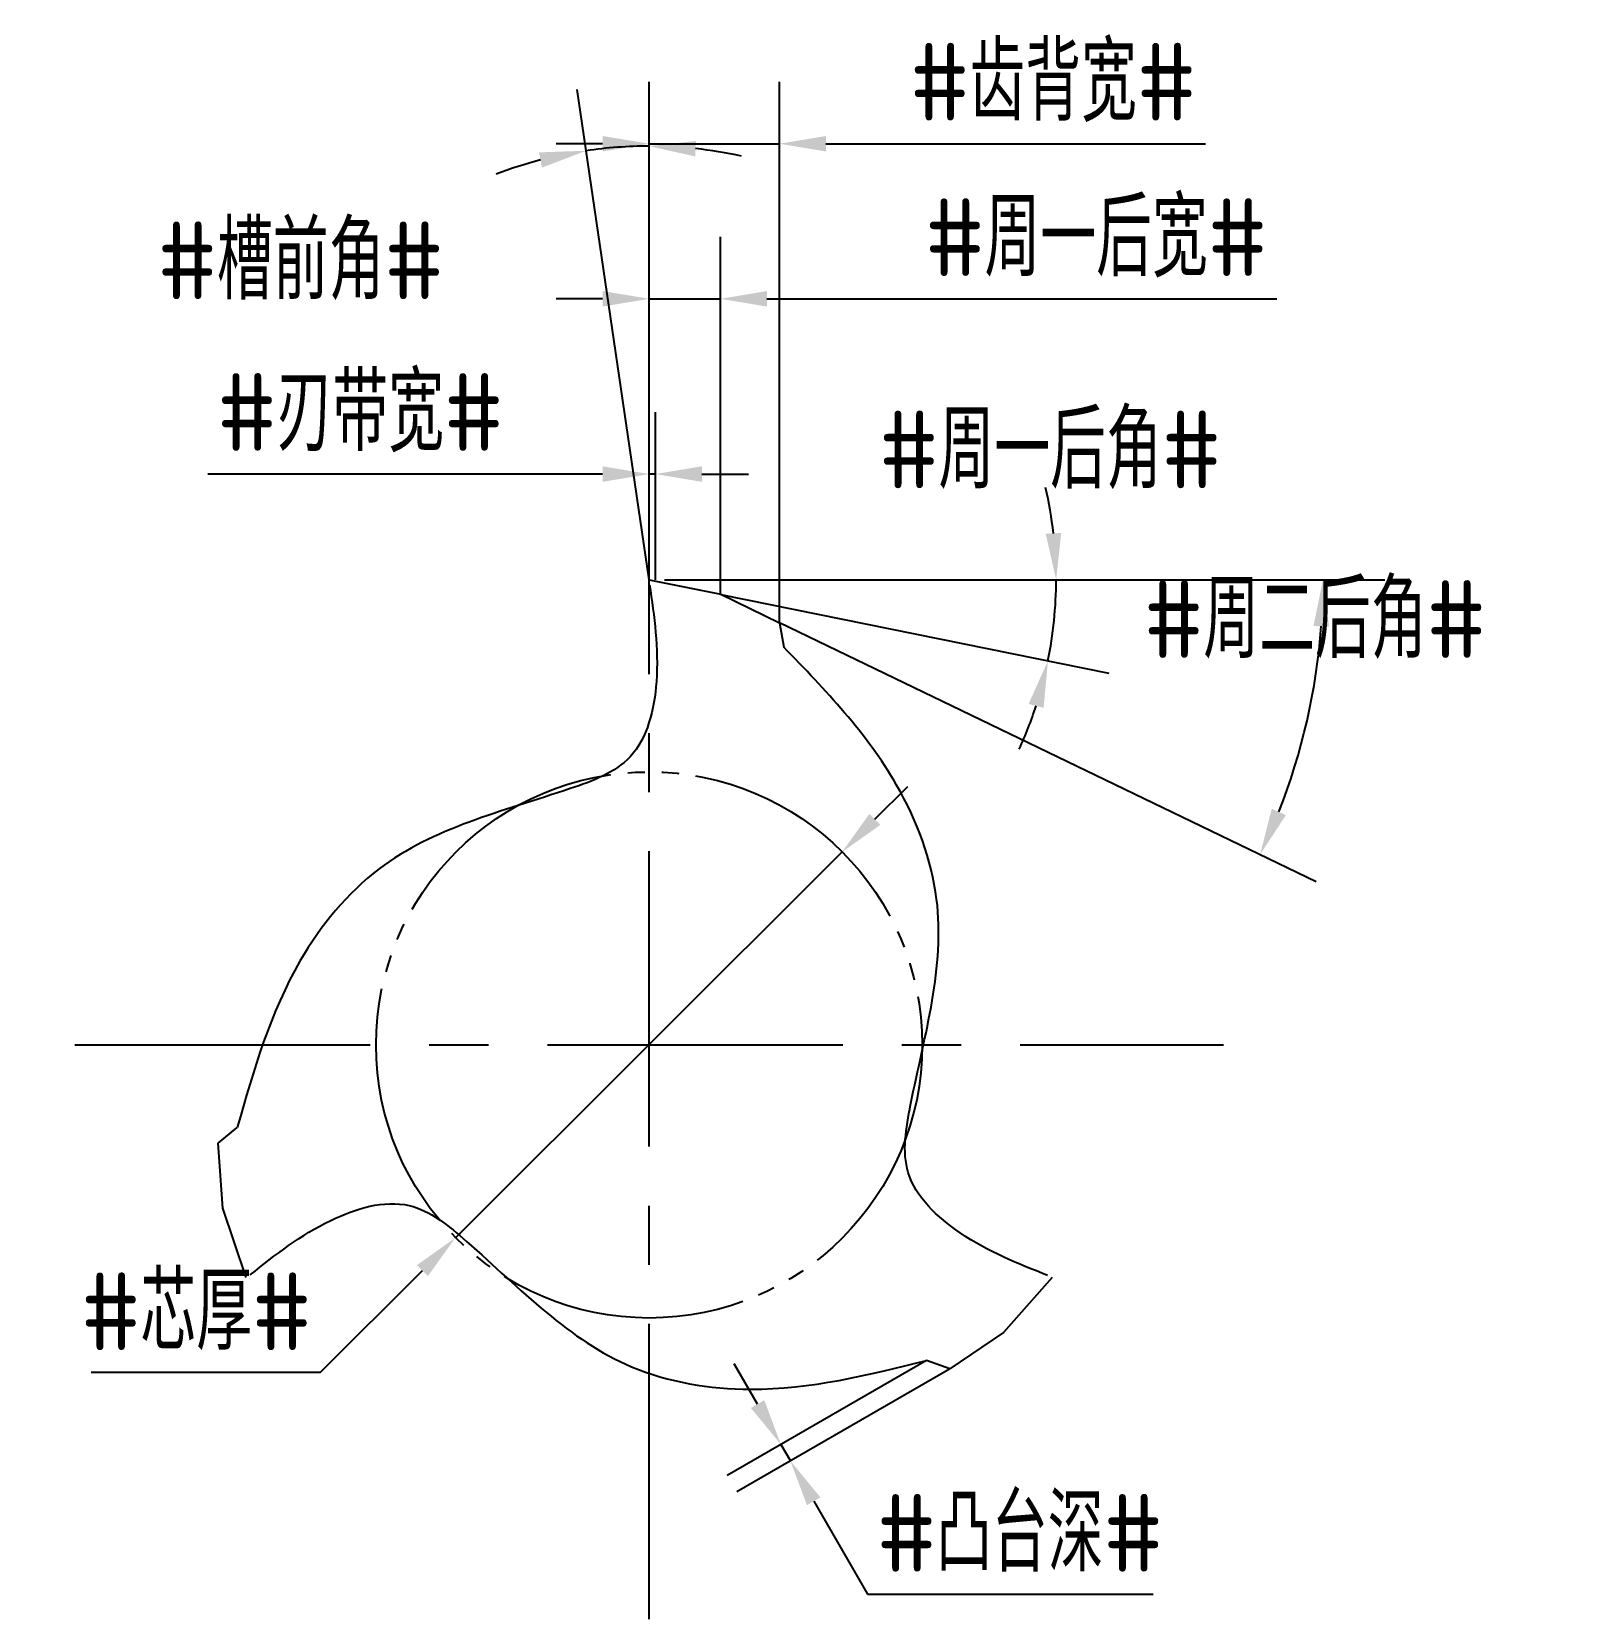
# Model space of a CAD drawing. Header units: millimetres. Extents: x 513.7 to 563.8, y 73.7 to 124.9.
import ezdxf

# ---------------------------------------------------------------- set-up
doc = ezdxf.new("R2010")
doc.units = ezdxf.units.MM
for name, pattern in [('ACAD_ISO04W100', [30, 24, -3, 0, -3]), ('CENTER', [50.8, 31.75, -6.35, 6.35, -6.35]), ('JIS_09_08', [10.75, 8, -0.55, 0.55, -0.55, 0.55, -0.55])]:
    doc.linetypes.add(name, pattern=pattern)
for name, color, linetype in [('中心线', 2, 'ACAD_ISO04W100'), ('标注', 7, 'Continuous'), ('虚线轮廓', 1, 'Continuous'), ('轮廓', 4, 'Continuous')]:
    doc.layers.add(name, color=color, linetype=linetype)
doc.styles.add('CFST0', font='gbenor.shx', dxfattribs={"bigfont": 'gbcbig.shx'})
doc.dimstyles.new('TYToolDesignC1-1', dxfattribs={"dimtxt": 2.5, "dimasz": 1.5, "dimexe": 2, "dimexo": 0, "dimtad": 1, "dimtoh": 1, "dimdec": 3, "dimdsep": 46, "dimtxsty": 'CFST0', "dimcen": 2.502, "dimclrd": 3, "dimclre": 3, "dimclrt": 3, "dimazin": 2, "dimtfac": 1, "dimtdec": 3, "dimtmove": 0, "dimatfit": 3, "dimfxl": 1, "dimarcsym": 0})

# ---------------------------------------------------------------- blocks, each defined once
blk = doc.blocks.new('*D3')
at = {"layer": 'Defpoints', "color": 0, "transparency": 16777216}
for p in [(539.847, 98.46), (527.381, 86.026)]:
    blk.add_point(p, dxfattribs=at)
at = {"layer": '标注', "color": 3, "lineweight": -2, "transparency": 16777216}
for p, q in [((540.909, 99.519), (541.971, 100.579)), ((539.847, 98.46), (527.381, 86.026)), ((523.034, 81.689), (526.319, 84.966)), ((515.644, 81.689), (523.034, 81.689))]:
    blk.add_line(p, q, dxfattribs=at)
at = {"layer": '标注', "color": 3, "transparency": 16777216}
for points in [[(540.732, 99.696), (541.085, 99.342), (539.847, 98.46)], [(526.143, 85.143), (526.496, 84.789), (527.381, 86.026)]]:
    blk.add_solid(points, dxfattribs=at)
at = {"layer": '标注', "color": 3, "transparency": 16777216, "insert": (519.027, 83.647), "char_height": 2.5, "attachment_point": 5, "style": 'CFST0'}
blk.add_mtext('#芯厚#', dxfattribs=at)
blk = doc.blocks.new('*D6')
at = {"layer": 'Defpoints', "color": 0, "transparency": 16777216}
for p in [(532.95, 121.209), (533.629, 107.243), (533.629, 107.243), (533.629, 106.303), (533.889, 105.473)]:
    blk.add_point(p, dxfattribs=at)
at = {"layer": '标注', "color": 3, "lineweight": -2, "transparency": 16777216}
for q in [(531.306, 123.056), (533.629, 123.225)]:
    blk.add_line((533.629, 107.243), q, dxfattribs=at)
for start, end in [(90, 98.3566), (77.7012, 83.8506), (104.506, 110.6554)]:
    blk.add_arc((533.629, 107.243), 13.983, start, end, dxfattribs=at)
at = {"layer": '标注', "color": 3, "transparency": 16777216}
for points in [[(535.114, 120.895), (535.14, 121.395), (533.629, 121.225)], [(530.077, 121.025), (530.176, 120.535), (531.597, 121.077)]]:
    blk.add_solid(points, dxfattribs=at)
at = {"layer": '标注', "color": 3, "transparency": 16777216, "insert": (522.394, 117.524), "char_height": 2.5, "attachment_point": 5, "style": 'CFST0'}
blk.add_mtext('#槽前角#', dxfattribs=at)
blk = doc.blocks.new('*D9')
at = {"layer": 'Defpoints', "color": 0, "transparency": 16777216}
for p in [(533.629, 107.243), (533.629, 107.243), (534.129, 107.243), (535.939, 106.773), (546.634, 105.492)]:
    blk.add_point(p, dxfattribs=at)
at = {"layer": '标注', "color": 3, "lineweight": -2, "transparency": 16777216}
for p, q in [((534.129, 107.243), (548.752, 107.243)), ((535.939, 106.773), (548.448, 104.228))]:
    blk.add_line(p, q, dxfattribs=at)
for start, end in [(6.5529, 13.1057), (348.4994, 0), (335.3937, 341.9465)]:
    blk.add_arc((533.629, 107.243), 13.123, start, end, dxfattribs=at)
at = {"layer": '标注', "color": 3, "transparency": 16777216}
for points in [[(546.916, 108.755), (546.416, 108.726), (546.752, 107.243)], [(545.864, 103.24), (546.347, 103.112), (546.488, 104.626)]]:
    blk.add_solid(points, dxfattribs=at)
at = {"layer": '标注', "color": 3, "transparency": 16777216, "insert": (546.559, 111.427), "char_height": 2.5, "attachment_point": 5, "style": 'CFST0'}
blk.add_mtext('#周一后角#', dxfattribs=at)
blk = doc.blocks.new('*D10')
at = {"layer": 'Defpoints', "color": 0, "transparency": 16777216}
for p in [(534.969, 107.243), (534.969, 107.243), (535.629, 107.243), (537.829, 105.863), (554.446, 101.224)]:
    blk.add_point(p, dxfattribs=at)
at = {"layer": '标注', "color": 3, "lineweight": -2, "transparency": 16777216}
for p, q in [((535.629, 107.243), (557.355, 107.243)), ((537.829, 105.863), (555.131, 97.514))]:
    blk.add_line(p, q, dxfattribs=at)
blk.add_arc((534.969, 107.243), 20.386, 338.4587, 355.7832, dxfattribs=at)
at = {"layer": '标注', "color": 3, "transparency": 16777216}
for points in [[(555.05, 105.753), (555.55, 105.735), (555.355, 107.243)], [(554.16, 99.657), (553.702, 99.858), (553.329, 98.384)]]:
    blk.add_solid(points, dxfattribs=at)
at = {"layer": '标注', "color": 3, "transparency": 16777216, "insert": (555.097, 105.957), "char_height": 2.5, "attachment_point": 5, "style": 'CFST0'}
blk.add_mtext('#周二后角#', dxfattribs=at)
blk = doc.blocks.new('*D8')
at = {"layer": 'Defpoints', "color": 0, "transparency": 16777216}
for p in [(535.929, 116.303), (533.629, 107.243), (535.929, 106.773)]:
    blk.add_point(p, dxfattribs=at)
at = {"layer": '标注', "color": 3, "lineweight": -2, "transparency": 16777216}
for p, q in [((533.629, 107.243), (533.629, 118.303)), ((535.929, 106.773), (535.929, 118.303)), ((532.129, 116.303), (530.629, 116.303)), ((533.629, 116.303), (535.929, 116.303)), ((537.429, 116.303), (553.87, 116.303))]:
    blk.add_line(p, q, dxfattribs=at)
at = {"layer": '标注', "color": 3, "transparency": 16777216}
for points in [[(532.129, 116.553), (532.129, 116.053), (533.629, 116.303)], [(537.429, 116.553), (537.429, 116.053), (535.929, 116.303)]]:
    blk.add_solid(points, dxfattribs=at)
at = {"layer": '标注', "color": 3, "transparency": 16777216, "insert": (548.043, 118.26), "char_height": 2.5, "attachment_point": 5, "style": 'CFST0'}
blk.add_mtext('#周一后宽#', dxfattribs=at)
blk = doc.blocks.new('*D7')
at = {"layer": 'Defpoints', "color": 0, "transparency": 16777216}
for p in [(537.829, 121.303), (533.629, 107.243), (537.829, 105.863)]:
    blk.add_point(p, dxfattribs=at)
at = {"layer": '标注', "color": 3, "lineweight": -2, "transparency": 16777216}
for p, q in [((533.629, 107.243), (533.629, 123.303)), ((537.829, 105.863), (537.829, 123.303)), ((532.129, 121.303), (530.629, 121.303)), ((533.629, 121.303), (537.829, 121.303)), ((539.329, 121.303), (551.572, 121.303))]:
    blk.add_line(p, q, dxfattribs=at)
at = {"layer": '标注', "color": 3, "transparency": 16777216}
for points in [[(532.129, 121.553), (532.129, 121.053), (533.629, 121.303)], [(539.329, 121.553), (539.329, 121.053), (537.829, 121.303)]]:
    blk.add_solid(points, dxfattribs=at)
at = {"layer": '标注', "color": 3, "transparency": 16777216, "insert": (546.655, 123.274), "char_height": 2.5, "attachment_point": 5, "style": 'CFST0'}
blk.add_mtext('#齿背宽#', dxfattribs=at)
blk = doc.blocks.new('*D5')
at = {"layer": 'Defpoints', "color": 0, "transparency": 16777216}
for p in [(533.829, 110.652), (533.629, 107.243), (533.829, 107.243)]:
    blk.add_point(p, dxfattribs=at)
at = {"layer": '标注', "color": 3, "lineweight": -2, "transparency": 16777216}
for p, q in [((533.629, 107.243), (533.629, 112.652)), ((533.829, 107.243), (533.829, 112.652)), ((532.129, 110.652), (519.4, 110.652)), ((533.829, 110.652), (533.629, 110.652)), ((535.329, 110.652), (536.829, 110.652))]:
    blk.add_line(p, q, dxfattribs=at)
at = {"layer": '标注', "color": 3, "transparency": 16777216}
for points in [[(532.129, 110.902), (532.129, 110.402), (533.629, 110.652)], [(535.329, 110.902), (535.329, 110.402), (533.829, 110.652)]]:
    blk.add_solid(points, dxfattribs=at)
at = {"layer": '标注', "color": 3, "transparency": 16777216, "insert": (524.317, 112.624), "char_height": 2.5, "attachment_point": 5, "style": 'CFST0'}
blk.add_mtext('#刃带宽#', dxfattribs=at)
blk = doc.blocks.new('*D4')
at = {"layer": 'Defpoints', "color": 0, "transparency": 16777216}
for p in [(542.569, 82.073), (543.319, 81.793), (538.185, 78.828)]:
    blk.add_point(p, dxfattribs=at)
at = {"layer": '标注', "color": 3, "lineweight": -2, "transparency": 16777216}
for p, q in [((542.569, 82.073), (536.144, 78.363)), ((537.126, 80.662), (536.376, 81.961)), ((543.319, 81.793), (536.453, 77.828)), ((537.876, 79.363), (538.185, 78.828)), ((538.935, 77.529), (540.665, 74.532)), ((540.665, 74.532), (549.875, 74.532))]:
    blk.add_line(p, q, dxfattribs=at)
at = {"layer": '标注', "color": 3, "transparency": 16777216}
for points in [[(537.342, 80.787), (536.909, 80.537), (537.876, 79.363)], [(539.151, 77.654), (538.718, 77.404), (538.185, 78.828)]]:
    blk.add_solid(points, dxfattribs=at)
at = {"layer": '标注', "color": 3, "transparency": 16777216, "insert": (545.582, 76.503), "char_height": 2.5, "attachment_point": 5, "style": 'CFST0'}
blk.add_mtext('#凸台深#', dxfattribs=at)

msp = doc.modelspace()

# ---------------------------------------------------------------- linework, layer by layer
at = {"layer": '中心线', "linetype": 'CENTER', "ltscale": 0.3}
for p, q in [((533.6292, 73.7247), (533.6292, 110.7608)), ((515.1111, 92.2427), (552.1472, 92.2427))]:
    msp.add_line(p, q, dxfattribs=at)
at = {"layer": '虚线轮廓', "color": 7, "linetype": 'JIS_09_08'}
msp.add_circle((533.6292, 92.2427), 8.8047, dxfattribs=at)
at = {"layer": '轮廓', "linetype": 'Continuous'}
for p, q in [((533.6292, 107.2427), (535.9401, 106.7748)), ((535.9401, 106.7748), (537.8292, 105.8602)), ((519.8885, 86.978), (519.7361, 89.0713)), ((520.6388, 84.7427), (519.8885, 86.978)), ((546.6196, 84.7427), (545.0589, 82.9753)), ((545.0589, 82.9753), (543.3222, 81.7967))]:
    msp.add_line(p, q, dxfattribs=at)
at = {"layer": '轮廓'}
for p, q in [((537.8292, 105.8602), (537.9681, 105.0723)), ((519.7361, 89.0713), (520.349, 89.5855)), ((543.3222, 81.7967), (542.5705, 82.0703))]:
    msp.add_line(p, q, dxfattribs=at)
for points in [[(533.642, 107.0834), (533.862, 103.9584), (533.0144, 101.5344), (531.0871, 100.5092), (524.9241, 97.9204), (522.3813, 94.9625), (520.349, 89.5855)], [(546.4752, 84.8113), (543.6588, 86.1833), (541.9834, 88.1293), (542.0592, 90.311), (542.8987, 96.9428), (541.6085, 100.6238), (537.9681, 105.0723)], [(520.7704, 84.8335), (523.3667, 86.5865), (525.8898, 87.0644), (527.7412, 85.908), (533.0648, 81.865), (536.8978, 81.1419), (542.5705, 82.0703)]]:
    msp.add_spline(points, degree=3, dxfattribs=at)

# ---------------------------------------------------------------- dimensions: what is measured, and where the dimension line sits
at = {"layer": '标注'}
for base, p2, text, picture, middle in [((537.8292, 121.3027), (537.8292, 105.8627), '#齿背宽#', '*D7', (546.6548, 121.3027)), ((535.9292, 116.3027), (535.9292, 106.7727), '#周一后宽#', '*D8', (548.0425, 116.3027)), ((533.8292, 110.6522), (533.8292, 107.2427), '#刃带宽#', '*D5', (524.3173, 110.6522))]:
    dim = msp.add_linear_dim(base=base, p1=(533.6292, 107.2427), p2=p2, text=text, dimstyle='TYToolDesignC1-1', dxfattribs=at)
    dim.commit()
    dim.dimension.update_dxf_attribs({"geometry": picture, "text_midpoint": middle, "dimtype": 160})
for base, line1, line2, text, picture, middle in [((532.9497, 121.2088), ((533.6292, 107.2427), (533.6292, 106.3027)), ((533.6292, 107.2427), (533.8892, 105.4727)), '#槽前角#', '*D6', (522.3937, 115.5661)), ((546.6345, 105.492), ((533.6292, 107.2427), (535.9392, 106.7727)), ((533.6292, 107.2427), (534.1292, 107.2427)), '#周一后角#', '*D9', (546.5592, 109.4827)), ((554.4462, 101.224), ((534.9692, 107.2427), (537.8292, 105.8627)), ((534.9692, 107.2427), (535.6292, 107.2427)), '#周二后角#', '*D10', (555.0975, 104.0132))]:
    dim = msp.add_angular_dim_2l(base=base, line1=line1, line2=line2, text=text, dimstyle='TYToolDesignC1-1', dxfattribs=at)
    dim.commit()
    dim.dimension.update_dxf_attribs({"geometry": picture, "text_midpoint": middle, "dimtype": 162})
dim = msp.add_diameter_dim_2p(p1=(539.8469, 98.4599), p2=(527.3814, 86.0255), text='#芯厚#', dimstyle='TYToolDesignC1-1', dxfattribs=at)
dim.commit()
dim.dimension.update_dxf_attribs({"geometry": '*D3', "text_midpoint": (519.0267, 81.6891), "dimtype": 163})
dim = msp.add_linear_dim(base=(538.1846, 78.8283), p1=(542.5692, 82.0727), p2=(543.3192, 81.7927), angle=300, text='#凸台深#', dimstyle='TYToolDesignC1-1', dxfattribs=at)
dim.commit()
dim.dimension.update_dxf_attribs({"geometry": '*D4', "text_midpoint": (545.5824, 74.5319), "dimtype": 160})

doc.saveas('drawing.dxf')
